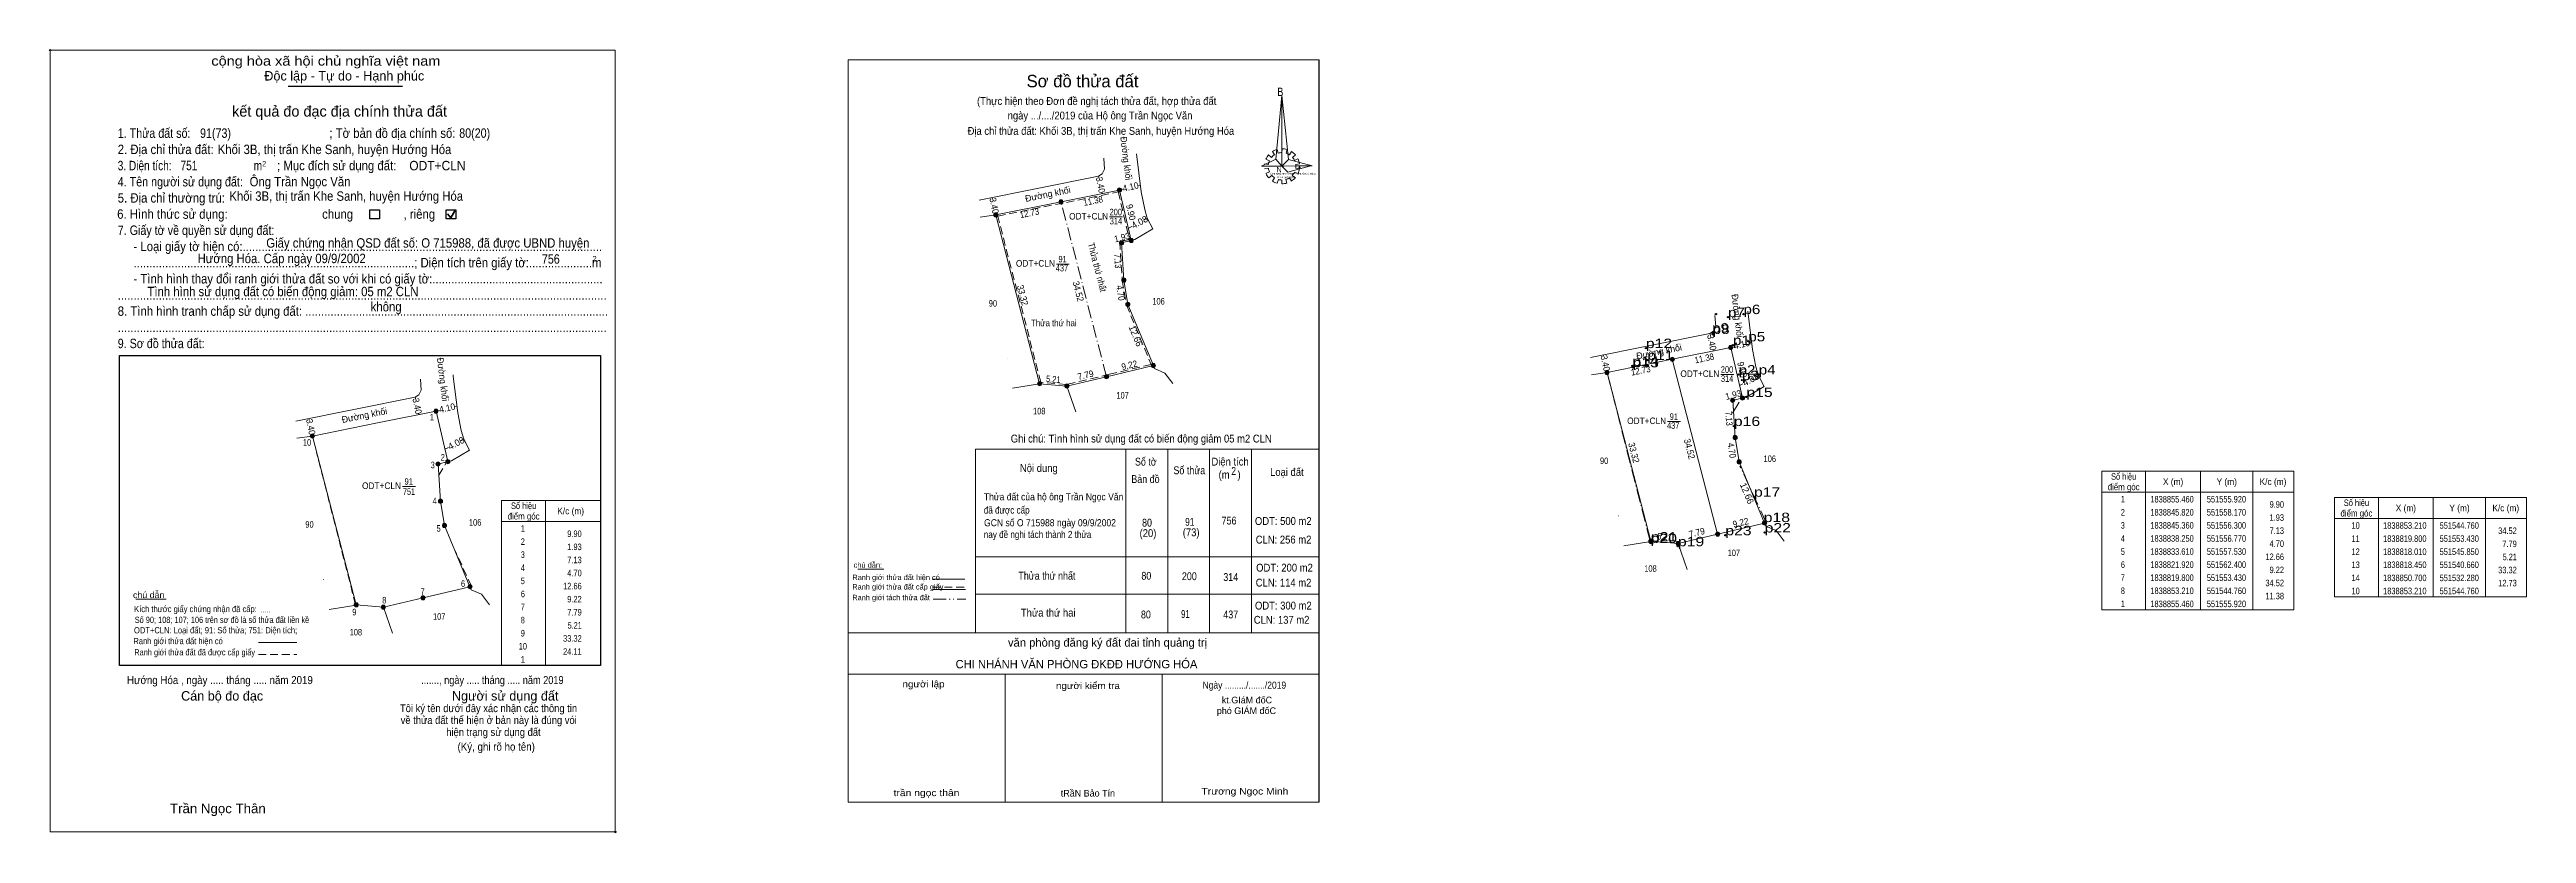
# Model space of a CAD drawing. Header units: metres. Extents: x 551235 to 551708, y 1838763 to 1838912.
import ezdxf
from ezdxf.enums import TextEntityAlignment as Align

# ---------------------------------------------------------------- set-up
doc = ezdxf.new("R2010")
doc.units = ezdxf.units.M
doc.header["$LTSCALE"] = 0.5
doc.header["$PDMODE"] = 32
doc.header["$PDSIZE"] = 0.25
for name, pattern in [('DASH_DOUBLE_DOT', [9.2, 5, -1.2, 0.3, -1.2, 0.3, -1.2]), ('DOT_DASHED', [7.7, 5, -1.2, 0.3, -1.2]), ('MEDIUM_DASHED', [4.5, 3, -1.5])]:
    doc.linetypes.add(name, pattern=pattern)
for name, color, linetype, lineweight in [('1', 7, 'Continuous', 13), ('10', 7, 'Continuous', 13), ('13', 7, 'Continuous', 13), ('17', 7, 'Continuous', 13), ('2', 7, 'Continuous', 25), ('23', 7, 'Continuous', 13), ('28', 7, 'Continuous', 13), ('5', 7, 'Continuous', 13), ('6', 7, 'Continuous', 13), ('61', 7, 'Continuous', 13), ('63', 7, 'Continuous', 13)]:
    doc.layers.add(name, color=color, linetype=linetype, lineweight=lineweight)
doc.layers.add('12', color=7, linetype='Continuous')
doc.layers.add('7', color=7, linetype='Continuous')

msp = doc.modelspace()

# ---------------------------------------------------------------- hatches: boundary and pattern name
at = {"layer": '63'}
for points in [[(551428.33, 1838883.3, 1), (551427.53, 1838883.3, 1)], [(551439.49, 1838885.55, 1), (551438.69, 1838885.55, 1)], [(551415.85, 1838880.79, 1), (551415.05, 1838880.79, 1)], [(551439.87, 1838875.45, 1), (551439.07, 1838875.45, 1)], [(551441.74, 1838875.91, 1), (551440.94, 1838875.91, 1)], [(551440.34, 1838868.34, 1), (551439.54, 1838868.34, 1)], [(551441.1, 1838863.7, 1), (551440.3, 1838863.7, 1)], [(551556.32, 1838855.46, 1), (551555.52, 1838855.46, 1)], [(551437, 1838849.89, 1), (551436.2, 1838849.89, 1)], [(551445.97, 1838852.01, 1), (551445.17, 1838852.01, 1)], [(551532.68, 1838850.7, 1), (551531.88, 1838850.7, 1)], [(551545.16, 1838853.21, 1), (551544.36, 1838853.21, 1)], [(551424.23, 1838848.54, 1), (551423.43, 1838848.54, 1)], [(551429.42, 1838848.1, 1), (551428.62, 1838848.1, 1)], [(551556.7, 1838845.36, 1), (551555.9, 1838845.36, 1)], [(551558.57, 1838845.82, 1), (551557.77, 1838845.82, 1)], [(551308.87, 1838843.3, 1), (551308.07, 1838843.3, 1)], [(551285.23, 1838838.54, 1), (551284.43, 1838838.54, 1)], [(551557.17, 1838838.25, 1), (551556.37, 1838838.25, 1)], [(551309.25, 1838833.2, 1), (551308.45, 1838833.2, 1)], [(551311.12, 1838833.66, 1), (551310.32, 1838833.66, 1)], [(551557.93, 1838833.61, 1), (551557.13, 1838833.61, 1)], [(551309.72, 1838826.09, 1), (551308.92, 1838826.09, 1)], [(551310.48, 1838821.45, 1), (551309.68, 1838821.45, 1)], [(551562.8, 1838821.92, 1), (551562, 1838821.92, 1)], [(551541.06, 1838818.45, 1), (551540.26, 1838818.45, 1)], [(551546.25, 1838818.01, 1), (551545.45, 1838818.01, 1)], [(551553.83, 1838819.8, 1), (551553.03, 1838819.8, 1)], [(551293.61, 1838806.29, 1), (551292.81, 1838806.29, 1)], [(551306.38, 1838807.64, 1), (551305.58, 1838807.64, 1)], [(551315.35, 1838809.76, 1), (551314.55, 1838809.76, 1)], [(551298.8, 1838805.85, 1), (551298, 1838805.85, 1)]]:
    msp.add_hatch(color=256, dxfattribs=at).paths.add_polyline_path(points)

# ---------------------------------------------------------------- linework, layer by layer
at = {"layer": '1'}
for p, q in [((551467.58, 1838892.26), (551468.13, 1838891.78)), ((551468.74, 1838892.3), (551468.34, 1838892.89)), ((551469.24, 1838893.3), (551469.41, 1838892.6)), ((551470.16, 1838892.71), (551470.18, 1838893.44)), ((551471.12, 1838893.3), (551470.94, 1838892.58)), ((551471.6, 1838892.3), (551471.99, 1838892.89)), ((551472.71, 1838892.26), (551472.16, 1838891.8)), ((551466.82, 1838890.55), (551467.54, 1838890.44)), ((551467.54, 1838889.71), (551466.82, 1838889.59)), ((551467.76, 1838891.16), (551467.1, 1838891.44)), ((551467.1, 1838888.71), (551467.76, 1838889.02)), ((551468.19, 1838888.34), (551467.62, 1838887.89)), ((551468.34, 1838887.27), (551468.72, 1838887.91)), ((551469.46, 1838887.57), (551469.24, 1838886.86)), ((551469.81, 1838890.12), (551470.5, 1838890.12)), ((551470.16, 1838886.75), (551470.16, 1838887.45)), ((551470.88, 1838887.57), (551471.09, 1838886.88)), ((551471.99, 1838887.27), (551471.6, 1838887.89)), ((551472.12, 1838888.34), (551472.71, 1838887.91)), ((551473.23, 1838888.68), (551472.51, 1838888.96)), ((551472.55, 1838891.19), (551473.21, 1838891.51)), ((551473.51, 1838890.55), (551472.77, 1838890.44)), ((551472.77, 1838889.71), (551473.51, 1838889.59)), ((551411.57, 1838836.01), (551477.23, 1838836.01)), ((551411.57, 1838836.01), (551411.57, 1838800.96)), ((551440.31, 1838836.01), (551440.31, 1838800.96)), ((551448.31, 1838836.01), (551448.31, 1838800.96)), ((551456.31, 1838836.01), (551456.31, 1838800.96)), ((551464.31, 1838836.01), (551464.31, 1838800.96)), ((551411.57, 1838815.44), (551477.23, 1838815.44)), ((551411.57, 1838808.3), (551477.28, 1838808.3)), ((551387.23, 1838800.96), (551477.23, 1838800.96)), ((551387.23, 1838800.19), (551387.23, 1838768.6)), ((551411.57, 1838800.96), (551477.23, 1838800.96)), ((551387.23, 1838793.02), (551477.23, 1838793.02)), ((551417.23, 1838793.02), (551417.23, 1838768.6)), ((551447.23, 1838793.02), (551447.23, 1838768.6))]:
    msp.add_line(p, q, dxfattribs=at)
for points in [[(551387.23, 1838768.6), (551387.23, 1838910.4), (551477.23, 1838910.4), (551477.23, 1838768.6)], [(551387.23, 1838768.6), (551387.23, 1838910.4), (551477.23, 1838910.4), (551477.23, 1838768.6)], [(551470.11, 1838903.64), (551470.16, 1838890.14), (551468.98, 1838891.48)], [(551470.11, 1838903.64), (551470.16, 1838890.14), (551471.4, 1838891.39)], [(551466.23, 1838890.14), (551468.98, 1838891.48), (551470.16, 1838890.14)], [(551475.91, 1838890.19), (551470.16, 1838890.14), (551471.4, 1838891.39)], [(551475.87, 1838890.21), (551471.29, 1838888.98), (551470.16, 1838890.14)], [(551555.92, 1838855.46), (551558.17, 1838845.82), (551556.3, 1838845.36), (551556.77, 1838838.25), (551557.53, 1838833.61), (551562.4, 1838821.92), (551553.43, 1838819.8), (551544.76, 1838853.21)], [(551544.76, 1838853.21), (551553.43, 1838819.8), (551545.85, 1838818.01), (551540.66, 1838818.45), (551532.28, 1838850.7)]]:
    msp.add_lwpolyline(points, close=True, dxfattribs=at)
at = {"layer": '1', "linetype": 'MEDIUM_DASHED'}
for points in [[(551437.19, 1838850.34), (551429, 1838848.4), (551424.07, 1838848.82), (551415.82, 1838880.56), (551428.95, 1838883.2)], [(551428.95, 1838883.2), (551438.86, 1838885.2), (551440.98, 1838876.13), (551439.15, 1838875.68), (551439.64, 1838868.31), (551440.41, 1838863.62), (551445.16, 1838852.22), (551437.19, 1838850.34)]]:
    msp.add_lwpolyline(points, dxfattribs=at)
at = {"layer": '1'}
for centre, major_axis, start_param, end_param in [((551470.1664, 1838890.0926), (3.3649, 0), 2.43958176, 2.72400246), ((551470.1664, 1838890.0926), (2.6372, 0), 2.13373541, 2.44496261), ((551470.1664, 1838890.0926), (3.3649, 0), 1.84955988, 2.13900916), ((551470.1664, 1838890.0926), (2.6372, 0), 1.56985589, 1.85611068), ((551470.1664, 1838890.0926), (3.3649, 0), 1.27924208, 1.56332225), ((551470.1664, 1838890.0926), (2.6372, 0), 1.00270906, 1.2755622), ((551470.1664, 1838890.0926), (3.3649, 0), 0.71056237, 0.99687234), ((551470.1664, 1838890.0926), (2.6372, 0), 0.42678376, 0.70646463), ((551470.1664, 1838890.0926), (3.3649, 0), 3.56988637, 3.85691866), ((551470.1664, 1838890.0926), (2.6372, 0), 2.72368549, 3.01515824), ((551470.1664, 1838890.0926), (2.6372, 0), 3.28229955, 3.56105054), ((551470.1664, 1838890.0926), (2.6372, 0), 3.86077574, 4.13258255), ((551470.1471, 1838890.0726), (3.3649, 0), 4.1470906, 4.43659307), ((551470.1664, 1838890.0926), (2.6372, 0), 4.43854677, 4.71314001), ((551470.1664, 1838890.0926), (3.3649, 0), 4.71301008, 4.99761054), ((551470.1664, 1838890.0926), (2.6372, 0), 4.99087134, 5.28933161), ((551470.1664, 1838890.0926), (3.3649, 0), 5.28561416, 5.56798705), ((551470.1664, 1838890.0926), (2.6372, 0), 5.56137327, 5.83951437), ((551470.1664, 1838890.0926), (2.6372, 0), 6.13558388, 6.41618463), ((551470.1664, 1838890.0926), (3.3649, 0), 0.1390515, 0.43393316), ((551470.1664, 1838890.0926), (3.3649, 0), 5.85230288, 6.13839648)]:
    msp.add_ellipse(centre, major_axis=major_axis, ratio=0.995001, start_param=start_param, end_param=end_param, dxfattribs=at)
msp.add_point((551473.51, 1838889.87), dxfattribs=at)
at = {"layer": '10', "linetype": 'DOT_DASHED'}
msp.add_line((551436.6, 1838849.89), (551427.93, 1838883.3), dxfattribs=at)
at = {"layer": '10'}
for p, q in [((551423.83, 1838848.54), (551415.45, 1838880.79)), ((551540.66, 1838818.45), (551532.28, 1838850.7)), ((551553.43, 1838819.8), (551544.76, 1838853.21)), ((551423.84, 1838848.49), (551418.65, 1838847.68)), ((551430.75, 1838843.14), (551429.02, 1838848.1)), ((551293.21, 1838806.29), (551284.83, 1838838.54)), ((551540.67, 1838818.4), (551535.48, 1838817.59)), ((551547.58, 1838813.05), (551545.85, 1838818.01)), ((551293.22, 1838806.24), (551288.03, 1838805.43)), ((551300.13, 1838800.89), (551298.4, 1838805.85))]:
    msp.add_line(p, q, dxfattribs=at)
for points in [[(551445.81, 1838851.43), (551447.78, 1838850.57), (551449.31, 1838848.57)], [(551562.64, 1838821.34), (551564.61, 1838820.48), (551566.14, 1838818.48)], [(551315.19, 1838809.18), (551317.16, 1838808.32), (551318.69, 1838806.32)]]:
    msp.add_lwpolyline(points, dxfattribs=at)
at = {"layer": '13'}
for p, q in [((551417.61, 1838853.4), (551417.64, 1838853.4)), ((551534.44, 1838823.31), (551534.47, 1838823.31)), ((551286.99, 1838811.15), (551287.02, 1838811.15))]:
    msp.add_line(p, q, dxfattribs=at)
at = {"layer": '17'}
for p, q in [((551389.08, 1838813.14), (551394.06, 1838813.14)), ((551251.08, 1838807.4), (551256.86, 1838807.4))]:
    msp.add_line(p, q, dxfattribs=at)
at = {"layer": '2'}
for p, q in [((551280.21, 1838905.42), (551302.05, 1838905.42)), ((551247.96, 1838853.91), (551339.91, 1838853.91)), ((551339.91, 1838853.91), (551339.91, 1838794.72))]:
    msp.add_line(p, q, dxfattribs=at)
at = {"layer": '2', "lineweight": 35}
for p, q in [((551310.67, 1838881.01), (551311.28, 1838880.21)), ((551311.28, 1838880.21), (551312.03, 1838881.55))]:
    msp.add_line(p, q, dxfattribs=at)
at = {"layer": '2', "lineweight": 13}
msp.add_lwpolyline([(551234.72, 1838912.27), (551342.72, 1838912.27), (551342.72, 1838762.89), (551234.72, 1838762.89)], close=True, dxfattribs=at)
at = {"layer": '2'}
for points in [[(551295.84, 1838881.8), (551297.69, 1838881.8), (551297.69, 1838880.07), (551295.84, 1838880.07)], [(551310.43, 1838881.8), (551312.28, 1838881.8), (551312.28, 1838880.07), (551310.43, 1838880.07)]]:
    msp.add_lwpolyline(points, close=True, dxfattribs=at)
msp.add_lwpolyline([(551339.91, 1838794.72), (551247.96, 1838794.72), (551247.96, 1838853.91)], dxfattribs=at)
for p in [(551234.72, 1838912.27), (551342.72, 1838762.89)]:
    msp.add_point(p, dxfattribs=at)
at = {"layer": '23'}
msp.add_line((551311.73, 1838850.25), (551311.77, 1838849.91), dxfattribs=at)
for points in [[(551412.31, 1838883.62), (551435.11, 1838888.21), (551435.79, 1838888.67), (551436.23, 1838889.56), (551436.09, 1838891.65)], [(551442.35, 1838892.5), (551443.23, 1838885.2), (551443.92, 1838881.83)], [(551529.14, 1838853.53), (551551.94, 1838858.12), (551552.62, 1838858.58), (551553.06, 1838859.47), (551552.92, 1838861.56)], [(551559.18, 1838862.41), (551560.06, 1838855.11), (551560.75, 1838851.74)], [(551281.69, 1838841.37), (551304.49, 1838845.96), (551305.17, 1838846.42), (551305.61, 1838847.31), (551305.47, 1838849.4)], [(551311.77, 1838849.91), (551312.61, 1838842.95), (551313.3, 1838839.58)]]:
    msp.add_lwpolyline(points, dxfattribs=at)
at = {"layer": '28'}
for p, q in [((551439.09, 1838885.55), (551441.34, 1838875.91)), ((551412.49, 1838880.36), (551415.45, 1838880.79)), ((551441.34, 1838875.91), (551442.05, 1838876.08)), ((551555.92, 1838855.46), (551558.17, 1838845.82)), ((551429.02, 1838848.1), (551436.6, 1838849.89)), ((551436.6, 1838849.89), (551445.57, 1838852.01)), ((551445.57, 1838852.01), (551445.81, 1838851.43)), ((551529.32, 1838850.27), (551532.28, 1838850.7)), ((551423.83, 1838848.54), (551429.02, 1838848.1)), ((551558.17, 1838845.82), (551558.88, 1838845.99)), ((551308.47, 1838843.3), (551310.72, 1838833.66)), ((551281.87, 1838838.11), (551284.83, 1838838.54)), ((551310.72, 1838833.66), (551311.43, 1838833.83)), ((551553.43, 1838819.8), (551562.4, 1838821.92)), ((551562.4, 1838821.92), (551562.64, 1838821.34)), ((551540.66, 1838818.45), (551545.85, 1838818.01)), ((551545.85, 1838818.01), (551553.43, 1838819.8)), ((551298.4, 1838805.85), (551305.98, 1838807.64)), ((551305.98, 1838807.64), (551314.95, 1838809.76)), ((551314.95, 1838809.76), (551315.19, 1838809.18)), ((551293.21, 1838806.29), (551298.4, 1838805.85))]:
    msp.add_line(p, q, dxfattribs=at)
for points in [[(551415.45, 1838880.79), (551427.93, 1838883.3), (551439.09, 1838885.55)], [(551532.28, 1838850.7), (551544.76, 1838853.21), (551555.92, 1838855.46)], [(551284.83, 1838838.54), (551297.31, 1838841.05), (551308.47, 1838843.3)]]:
    msp.add_lwpolyline(points, dxfattribs=at)
at = {"layer": '5'}
msp.add_lwpolyline([(551387.24, 1838910.4), (551477.24, 1838910.4), (551477.24, 1838768.6), (551387.24, 1838768.6)], close=True, dxfattribs=at)
at = {"layer": '6'}
for p, q in [((551403.28, 1838811.22), (551409.54, 1838811.22)), ((551403.38, 1838809.22), (551409.64, 1838809.22))]:
    msp.add_line(p, q, dxfattribs=at)
at = {"layer": '6', "linetype": 'MEDIUM_DASHED'}
for p, q in [((551403.38, 1838809.64), (551409.68, 1838809.64)), ((551274.51, 1838796.82), (551281.87, 1838796.82))]:
    msp.add_line(p, q, dxfattribs=at)
at = {"layer": '6'}
msp.add_lwpolyline([(551274.52, 1838799.08), (551278.32, 1838799.08), (551281.83, 1838799.08)], dxfattribs=at)
at = {"layer": '61'}
for p, q in [((551442.05, 1838876.08), (551445.49, 1838878.11)), ((551558.88, 1838845.99), (551562.32, 1838848.02)), ((551311.43, 1838833.83), (551314.87, 1838835.86))]:
    msp.add_line(p, q, dxfattribs=at)
for points in [[(551443.92, 1838881.83), (551444.39, 1838880.18), (551445.49, 1838878.11)], [(551445.57, 1838852.01), (551440.7, 1838863.7), (551439.94, 1838868.34), (551439.47, 1838875.45), (551441.34, 1838875.91)], [(551445.81, 1838851.43), (551447.78, 1838850.57), (551449.31, 1838848.57)], [(551560.75, 1838851.74), (551561.22, 1838850.09), (551562.32, 1838848.02)], [(551562.4, 1838821.92), (551557.53, 1838833.61), (551556.77, 1838838.25), (551556.3, 1838845.36), (551558.17, 1838845.82)], [(551313.3, 1838839.58), (551313.77, 1838837.93), (551314.87, 1838835.86)], [(551314.95, 1838809.76), (551310.08, 1838821.45), (551309.32, 1838826.09), (551308.85, 1838833.2), (551310.72, 1838833.66)], [(551562.64, 1838821.34), (551564.61, 1838820.48), (551566.14, 1838818.48)], [(551315.19, 1838809.18), (551317.16, 1838808.32), (551318.69, 1838806.32)]]:
    msp.add_lwpolyline(points, dxfattribs=at)
at = {"layer": '63'}
for p, q in [((551435.2, 1838887.78), (551435.11, 1838888.21)), ((551414.78, 1838884.12), (551414.84, 1838883.81)), ((551435.78, 1838884.88), (551435.73, 1838885.12)), ((551439.73, 1838885.7), (551439.09, 1838885.55)), ((551443.08, 1838886.48), (551442.59, 1838886.37)), ((551415.36, 1838881.23), (551415.45, 1838880.79)), ((551437.2, 1838880.41), (551439.68, 1838880.41)), ((551440.79, 1838878.27), (551441.44, 1838878.61)), ((551443.8, 1838879.87), (551444.39, 1838880.18)), ((551427.03, 1838871.41), (551429.51, 1838871.41)), ((551531.61, 1838854.03), (551531.67, 1838853.72)), ((551552.03, 1838857.69), (551551.94, 1838858.12)), ((551552.61, 1838854.79), (551552.56, 1838855.03)), ((551556.56, 1838855.61), (551555.92, 1838855.46)), ((551559.91, 1838856.39), (551559.42, 1838856.28)), ((551532.19, 1838851.14), (551532.28, 1838850.7)), ((551554.03, 1838850.32), (551556.51, 1838850.32)), ((551560.63, 1838849.78), (551561.22, 1838850.09)), ((551304.58, 1838845.53), (551304.49, 1838845.96)), ((551557.62, 1838848.18), (551558.27, 1838848.52)), ((551284.16, 1838841.87), (551284.22, 1838841.56)), ((551305.16, 1838842.63), (551305.11, 1838842.87)), ((551309.11, 1838843.45), (551308.47, 1838843.3)), ((551312.46, 1838844.23), (551311.97, 1838844.12)), ((551543.86, 1838841.32), (551546.34, 1838841.32)), ((551284.74, 1838838.98), (551284.83, 1838838.54)), ((551310.17, 1838836.02), (551310.82, 1838836.36)), ((551313.18, 1838837.62), (551313.77, 1838837.93)), ((551635.23, 1838831.82), (551635.23, 1838805.32)), ((551645.73, 1838831.82), (551645.73, 1838805.32)), ((551655.73, 1838831.82), (551655.73, 1838805.32)), ((551302.05, 1838828.92), (551304.53, 1838828.92)), ((551329.41, 1838826.22), (551329.41, 1838794.72)), ((551339.91, 1838826.22), (551339.91, 1838794.72)), ((551626.83, 1838827.82), (551663.53, 1838827.82)), ((551679.72, 1838826.79), (551679.72, 1838807.79)), ((551690.22, 1838826.79), (551690.22, 1838807.79)), ((551700.22, 1838826.79), (551700.22, 1838807.79)), ((551321.01, 1838822.22), (551339.91, 1838822.22)), ((551671.32, 1838822.79), (551708.02, 1838822.79))]:
    msp.add_line(p, q, dxfattribs=at)
at = {"layer": '63', "linetype": 'DOT_DASHED'}
for p, q in [((551540.53, 1838818.46), (551532.29, 1838850.7)), ((551556.25, 1838842.89), (551558.11, 1838846.08)), ((551562.71, 1838821.99), (551557.69, 1838832.81))]:
    msp.add_line(p, q, dxfattribs=at)
at = {"layer": '63', "linetype": 'MEDIUM_DASHED'}
for p, q in [((551293.08, 1838806.3), (551284.84, 1838838.54)), ((551308.99, 1838831.06), (551310.66, 1838833.92)), ((551315.26, 1838809.83), (551311.94, 1838816.99))]:
    msp.add_line(p, q, dxfattribs=at)
at = {"layer": '63', "linetype": 'DASH_DOUBLE_DOT'}
msp.add_line((551403.46, 1838807.4), (551409.76, 1838807.4), dxfattribs=at)
at = {"layer": '63'}
for points in [[(551626.83, 1838831.82), (551663.53, 1838831.82), (551663.53, 1838805.32), (551626.83, 1838805.32)], [(551671.32, 1838826.79), (551708.02, 1838826.79), (551708.02, 1838807.79), (551671.32, 1838807.79)]]:
    msp.add_lwpolyline(points, close=True, dxfattribs=at)
msp.add_lwpolyline([(551339.91, 1838794.72), (551321.01, 1838794.72), (551321.01, 1838826.22), (551339.91, 1838826.22)], dxfattribs=at)
for centre in [(551427.93, 1838883.3), (551439.09, 1838885.55), (551415.45, 1838880.79), (551439.47, 1838875.45), (551441.34, 1838875.91), (551439.94, 1838868.34), (551440.7, 1838863.7), (551555.92, 1838855.46), (551436.6, 1838849.89), (551445.57, 1838852.01), (551532.28, 1838850.7), (551544.76, 1838853.21), (551423.83, 1838848.54), (551429.02, 1838848.1), (551556.3, 1838845.36), (551558.17, 1838845.82), (551308.47, 1838843.3), (551284.83, 1838838.54), (551556.77, 1838838.25), (551308.85, 1838833.2), (551310.72, 1838833.66), (551557.53, 1838833.61), (551309.32, 1838826.09), (551310.08, 1838821.45), (551562.4, 1838821.92), (551540.66, 1838818.45), (551545.85, 1838818.01), (551553.43, 1838819.8), (551293.21, 1838806.29), (551305.98, 1838807.64), (551314.95, 1838809.76), (551298.4, 1838805.85)]:
    msp.add_circle(centre, 0.4, dxfattribs=at)
at = {"layer": '7'}
for p in [(551553.09, 1838861.86), (551555.42, 1838861.26), (551558.37, 1838861.85), (551539.71, 1838855.35), (551552.38, 1838858.3), (551552.49, 1838858.04), (551556.37, 1838855.94), (551559.3, 1838856.64), (551537.13, 1838851.96), (551537.17, 1838851.68), (551539.98, 1838853.06), (551557.44, 1838850.3), (551558.05, 1838849.22), (551561.29, 1838850.31), (551558.92, 1838846.02), (551556.53, 1838840.46), (551560.38, 1838826.95), (551562.24, 1838822.11), (551540.63, 1838818.1), (551540.67, 1838818.4), (551545.84, 1838817.48), (551554.9, 1838819.59), (551562.41, 1838820.12)]:
    msp.add_point(p, dxfattribs=at)

# ---------------------------------------------------------------- texts
at = {"layer": '1'}
msp.add_text('Sơ đồ thửa đất', height=2.38, dxfattribs=at).set_placement((551432.03, 1838905.18), align=Align.CENTER)
for s, height, width, p in [('B', 1.585, 0.8, (551469.28, 1838903.54)), ('CHI NHÁNH VPĐKĐĐ-HƯỚNG HÓA', 0.3749, 0.95, (551467.96, 1838888.46)), ('TỈNH quảng trị', 0.375, 1.05, (551469.18, 1838887.82)), ('N', 0.9904, 0.9, (551469.12, 1838888.96))]:
    msp.add_text(s, height=height, dxfattribs=dict(at, width=width)).set_placement(p)
for s, width, p in [('ODT+CLN', 0.95, (551433.2, 1838879.92)), ('200', 0.85, (551438.39, 1838880.72)), ('314', 0.85, (551438.42, 1838878.99)), ('91', 0.75, (551428.225, 1838871.72)), ('ODT+CLN', 0.95, (551423.03, 1838870.92)), ('437', 0.85, (551428.105, 1838870.02)), ('ODT+CLN', 0.95, (551550.03, 1838849.83)), ('200', 0.85, (551555.22, 1838850.63)), ('314', 0.85, (551555.25, 1838848.9)), ('ODT+CLN', 0.95, (551539.86, 1838840.83)), ('437', 0.85, (551544.935, 1838839.93)), ('91', 0.75, (551545.055, 1838841.63)), ('91', 0.75, (551303.245, 1838829.23)), ('ODT+CLN', 0.95, (551298.05, 1838828.43)), ('751', 0.8, (551303.3, 1838827.31))]:
    msp.add_text(s, height=1.25, dxfattribs=dict(at, width=width)).set_placement(p, align=Align.CENTER)
for s, height, p in [('văn phòng đăng ký đất đai tỉnh quảng trị', 1.6, (551455.85, 1838798.3)), ('CHI NHÁNH VĂN PHÒNG ĐKĐĐ HƯỚNG HÓA', 1.6, (551453.99, 1838794.16)), ('kt.GIáM đốC', 1.28, (551468.27, 1838787.46)), ('phó GIÁM đốC', 1.28, (551469.02, 1838785.42)), ('tRầN Bảo Tín', 1.28, (551438.25, 1838769.66))]:
    msp.add_text(s, height=height, dxfattribs=at).set_placement(p, align=Align.RIGHT)
for s, width, p in [('người lập', 1.1, (551405.67, 1838790.52)), ('người kiểm tra', 1.1, (551439.18, 1838790.2)), ('trần ngọc thân', 1.15, (551408.51, 1838769.74)), ('Trương Ngọc Minh', 1.15, (551471.38, 1838770.04))]:
    msp.add_text(s, height=1.28, dxfattribs=dict(at, width=width)).set_placement(p, align=Align.RIGHT)
at = {"layer": '12'}
for s, width, p in [('p6', 1.2, (551558.37, 1838861.85)), ('p9', 1.2, (551552.38, 1838858.3)), ('p8', 1.2, (551552.49, 1838858.04)), ('p7', 1.2, (551555.42, 1838861.26)), ('p14', 1.25, (551537.13, 1838851.96)), ('p12', 1.25, (551539.71, 1838855.35)), ('p11', 1.25, (551539.98, 1838853.06)), ('p1', 1.2, (551556.37, 1838855.94)), ('p5', 1.2, (551559.3, 1838856.64)), ('p13', 1.25, (551537.17, 1838851.68)), ('p2', 1.2, (551557.44, 1838850.3)), ('p3', 1.2, (551558.05, 1838849.22)), ('p4', 1.2, (551561.29, 1838850.31)), ('p15', 1.25, (551558.92, 1838846.02)), ('p16', 1.25, (551556.53, 1838840.46)), ('p17', 1.25, (551560.38, 1838826.95)), ('p23', 1.25, (551554.9, 1838819.59)), ('p18', 1.25, (551562.24, 1838822.11)), ('p22', 1.25, (551562.41, 1838820.12)), ('p20', 1.25, (551540.63, 1838818.1)), ('p21', 1.25, (551540.67, 1838818.4)), ('p19', 1.25, (551545.84, 1838817.48))]:
    msp.add_text(s, height=1.8, dxfattribs=dict(at, width=width)).set_placement(p)
at = {"layer": '2'}
for s, height, width, p in [('cộng hòa xã hội chủ nghĩa việt nam', 1.803, 1.15, (551265.52, 1838909.32)), ('1. Thửa đất số:', 1.803, 0.85, (551247.63, 1838895.52)), ('91(73)', 1.8, 0.85, (551263.36, 1838895.52)), ('; Tờ bản đồ địa chính số:', 1.803, 0.9, (551288.08, 1838895.52)), ('80(20)', 1.8, 0.85, (551312.9, 1838895.54)), ('2. Địa chỉ thửa đất:', 1.803, 0.9, (551247.63, 1838892.42)), ('Khối 3B, thị trấn Khe Sanh, huyện Hướng Hóa', 1.8, 0.9, (551266.74, 1838892.42)), ('4. Tên người sử dụng đất:', 1.803, 0.85, (551247.63, 1838886.24)), ('3. Diện tích:', 1.803, 0.8, (551247.63, 1838889.33)), ('751', 1.8, 0.8, (551259.63, 1838889.34)), ('Ông Trần Ngọc Văn', 1.8, 0.9, (551272.84, 1838886.26)), ('m', 1.803, 0.8, (551273.62, 1838889.33)), ('2', 1.03, 0.8, (551275.24, 1838890.06)), ('; Mục đích sử dụng đất:', 1.803, 0.9, (551278.08, 1838889.33)), ('ODT+CLN', 1.8, 0.95, (551303.36, 1838889.32)), ('5. Địa chỉ thường trú:', 1.803, 0.9, (551247.63, 1838883.15)), ('Khối 3B, thị trấn Khe Sanh, huyện Hướng Hóa', 1.8, 0.9, (551268.97, 1838883.5)), ('6. Hình thức sử dụng:', 1.803, 0.9, (551247.52, 1838880.06)), ('7. Giấy tờ về quyền sử dụng đất:', 1.803, 0.85, (551247.63, 1838876.97)), ('chung                , riêng', 1.803, 0.9, (551286.7, 1838880.06)), ('     - Loại giấy tờ hiện có:..................................................................................................................', 1.803, 0.9, (551247.63, 1838873.88)), ('     .........................................................................................; Diện tích trên giấy tờ:....................m', 1.803, 0.9, (551247.63, 1838870.78)), ('Hướng Hóa. Cấp ngày 09/9/2002', 1.8, 0.9, (551262.89, 1838871.58)), ('Giấy chứng nhận QSD đất số: O 715988, đã được UBND huyện', 1.8, 0.9, (551276.02, 1838874.54)), ('756', 1.8, 0.85, (551328.7, 1838871.48)), ('2', 1.03, 0.8, (551338.4, 1838871.92)), ('     - Tình hình thay đổi ranh giới thửa đất so với khi có giấy tờ:......................................................', 1.803, 0.9, (551247.63, 1838867.7)), ('8. Tình hình tranh chấp sử dụng đất: ................................................................................................', 1.803, 0.9, (551247.63, 1838861.52)), ('...........................................................................................................................................................', 1.803, 0.9, (551247.63, 1838864.6)), ('Tình hình sử dụng đất có biến động giảm: 05 m2 CLN', 1.8, 0.9, (551253.32, 1838865.26)), ('không', 1.803, 0.9, (551295.98, 1838862.36)), ('...........................................................................................................................................................', 1.803, 0.9, (551247.63, 1838858.42)), ('9. Sơ đồ thửa đất:', 1.803, 0.85, (551247.63, 1838855.34)), ('Hướng Hóa , ngày ..... tháng ..... năm 2019', 1.544, 0.9, (551249.4, 1838791.15)), ('......., ngày ..... tháng ..... năm 2019', 1.544, 0.85, (551305.63, 1838791.15)), ('(Ký, ghi rõ họ tên)', 1.545, 0.9, (551312.58, 1838778.42)), ('Trần Ngọc Thân', 1.804, 1.05, (551257.62, 1838766.48))]:
    msp.add_text(s, height=height, dxfattribs=dict(at, width=width)).set_placement(p)
for s, p in [('Độc lập - Tự do - Hạnh phúc', (551275.65, 1838906.48)), ('Cán bộ đo đạc', (551259.74, 1838788)), ('Người sử dụng đất', (551311.5, 1838788))]:
    msp.add_text(s, height=1.803, dxfattribs=at).set_placement(p)
for s, height, p in [('kết quả đo đạc địa chính thửa đất', 2.061, (551290.025, 1838899.58)), ('.', 0.5152, (551342.7149, 1838762.61))]:
    msp.add_text(s, height=height, dxfattribs=at).set_placement(p, align=Align.CENTER)
for s, height, width, p in [('.....', 1, 0.95, (551275.925, 1838804.86)), ('Tôi ký tên dưới đây xác nhận các thông tin', 1.489, 0.9, (551318.505, 1838785.79)), ('về thửa đất thể hiện ở bản này là đúng vói', 1.489, 0.9, (551318.54, 1838783.52)), ('hiện trạng sử dụng đất', 1.489, 0.9, (551319.44, 1838781.24))]:
    msp.add_text(s, height=height, dxfattribs=dict(at, width=width)).set_placement(p, align=Align.CENTER)
at = {"layer": '6'}
for s, height, width, p in [('Ghi chú: Tình hình sử dụng đất có biến động giảm 05 m2 CLN', 1.5, 0.9, (551418.32, 1838837.31)), ('Nội dung', 1.5, 0.9, (551420.07, 1838831.68)), ('Bản đồ', 1.5, 0.85, (551441.36, 1838829.57)), ('Số tờ', 1.5, 0.85, (551442.06, 1838832.9)), ('Số thửa', 1.5, 0.85, (551449.41, 1838831.25)), ('Diện tích', 1.5, 0.9, (551456.67, 1838832.91)), ('(m   )', 1.5, 0.9, (551458.04, 1838830.42)), ('2', 1.5, 0.8, (551460.48, 1838831.13)), ('Loại đất', 1.5, 0.9, (551467.88, 1838830.92)), ('Thửa đất của hộ ông Trần Ngọc Văn', 1.36, 0.9, (551413.18, 1838826.26)), ('đã được cấp ', 1.36, 0.85, (551413.17, 1838823.72)), ('nay đề nghi tách thành 2 thửa', 1.36, 0.85, (551413.17, 1838819.06)), ('GCN số O 715988 ngày 09/9/2002', 1.36, 0.9, (551413.22, 1838821.3)), ('(20)', 1.5, 0.9, (551442.94, 1838819.24)), (' 80', 1.5, 0.85, (551442.94, 1838821.24)), ('(73)', 1.5, 0.9, (551451.19, 1838819.4)), (' 91', 1.5, 0.8, (551451.19, 1838821.4)), ('756', 1.5, 0.85, (551458.62, 1838821.64)), ('ODT: 500 m2', 1.5, 0.9, (551464.99, 1838821.56)), ('CLN: 256 m2', 1.5, 0.9, (551465.14, 1838818.01)), ('Ranh giới thửa đất hiện có ', 1.029, 0.9, (551388.04, 1838811.02)), ('Thửa thứ nhất', 1.5, 0.85, (551419.77, 1838811.1)), ('80', 1.5, 0.85, (551443.28, 1838811.09)), ('200', 1.5, 0.85, (551451.03, 1838811.01)), ('314', 1.5, 0.85, (551458.94, 1838810.85)), ('CLN: 114 m2', 1.5, 0.9, (551465.14, 1838809.78)), ('ODT: 200 m2', 1.5, 0.9, (551465.22, 1838812.64)), ('chú dẫn', 1.2, 1.05, (551250.55, 1838807.58)), ('Ranh giới thửa đất cấp giấy', 1.029, 0.9, (551388.02, 1838809.22)), ('Ranh giới tách thửa đất', 1.029, 0.9, (551388.02, 1838807.18)), ('ODT: 300 m2', 1.5, 0.9, (551465, 1838805.4)), ('ODT+CLN: Loại đất; 91: Số thửa; 751: Diện tích;', 1.2, 0.9, (551250.74, 1838800.84)), ('Kích thước giấy chứng nhận đã cấp:', 1.2, 0.9, (551250.77, 1838804.9)), ('Số 90; 108; 107; 106 trên sơ đồ là số thửa đất liền kề', 1.2, 0.85, (551250.88, 1838802.82)), ('Thửa thứ hai', 1.5, 0.9, (551420.25, 1838804.05)), ('80', 1.5, 0.85, (551443.2, 1838803.7)), ('91', 1.5, 0.75, (551450.87, 1838803.78)), ('437', 1.5, 0.85, (551458.94, 1838803.7)), ('CLN: 137 m2', 1.5, 0.9, (551464.77, 1838802.68)), ('Ranh giới thửa đất hiện có ', 1.2, 0.9, (551250.62, 1838798.78)), ('Ranh giới thửa đất đã được cấp giấy', 1.2, 0.85, (551250.8, 1838796.63))]:
    msp.add_text(s, height=height, dxfattribs=dict(at, width=width)).set_placement(p)
msp.add_text('chú dẫn:', height=1.029, dxfattribs=at).set_placement((551388.28, 1838813.38))
at = {"layer": '6', "width": 0.9}
msp.add_text('Ngày ........./......./2019', height=1.35, dxfattribs=at).set_placement((551462.965, 1838790.28), align=Align.CENTER)
at = {"layer": '63'}
for s, rotation, width, p in [('Đường khối', 276.874, 0.95, (551439.7514, 1838891.5398)), ('3.40', 281.376, 0.95, (551434.8811, 1838886.4033)), ('4.10', 13.12, 0.95, (551441.3581, 1838885.5515)), ('3.40', 281.376, 0.95, (551414.5411, 1838882.4333)), ('11.38', 11.399, 0.9, (551434.1715, 1838882.8793)), ('9.90', 283.138, 0.95, (551440.672, 1838881.172)), ('12.73', 11.372, 0.9, (551422.0068, 1838880.5354)), ('1.93', 13.82, 0.95, (551439.7457, 1838875.893)), ('Thửa thứ nhất', 284.548, 0.9, (551434.2476, 1838870.642)), ('7.13', 273.782, 0.85, (551438.1531, 1838871.9412)), ('34.52', 284.548, 0.95, (551430.6164, 1838866.027)), ('33.32', 284.566, 0.95, (551419.987, 1838865.2972)), ('4.70', 279.302, 0.9, (551438.6939, 1838865.791)), ('Đường khối', 276.874, 0.95, (551556.5814, 1838861.4498)), ('3.40', 281.376, 0.95, (551531.3711, 1838852.3433)), ('11.38', 11.399, 0.9, (551551.0015, 1838852.7893)), ('3.40', 281.376, 0.95, (551551.7111, 1838856.3133)), ('4.10', 13.12, 0.95, (551558.1881, 1838855.4615)), ('Đường khối', 276.874, 0.95, (551309.1314, 1838849.2898)), ('5.21', 355.154, 0.85, (551426.3922, 1838848.7728)), ('7.79', 13.287, 0.95, (551432.7614, 1838849.5845)), ('9.22', 13.297, 0.95, (551441.1362, 1838851.486)), ('12.73', 11.372, 0.9, (551538.8368, 1838850.4454)), ('9.90', 283.138, 0.95, (551557.502, 1838851.082)), ('3.40', 281.376, 0.95, (551304.2611, 1838844.1533)), ('4.10', 13.12, 0.95, (551310.7381, 1838843.3015)), ('1.93', 13.82, 0.95, (551556.5757, 1838845.803)), ('3.40', 281.376, 0.95, (551283.9211, 1838840.1833)), ('7.13', 273.782, 0.85, (551554.9831, 1838841.8512)), ('33.32', 284.566, 0.95, (551536.817, 1838835.2072)), ('34.52', 284.548, 0.95, (551547.4464, 1838835.937)), ('4.70', 279.302, 0.9, (551555.5239, 1838835.701)), ('7.79', 13.287, 0.95, (551549.5914, 1838819.4945)), ('9.22', 13.297, 0.95, (551557.9662, 1838821.396)), ('5.21', 355.154, 0.85, (551543.2222, 1838818.6828))]:
    msp.add_text(s, height=1.25, rotation=rotation, dxfattribs=dict(at, width=width)).set_placement(p, align=Align.CENTER)
for s, rotation, p in [('Đường khối', 11.382, (551425.5167, 1838884.1485)), ('4.08', 27.948, (551443.2321, 1838878.8722)), ('12.66', 292.616, (551441.6176, 1838857.4453)), ('Đường khối', 11.382, (551542.3467, 1838854.0585)), ('4.08', 27.948, (551560.0621, 1838848.7822)), ('Đường khối', 11.382, (551294.8967, 1838841.8985)), ('4.08', 27.948, (551312.6121, 1838836.6222)), ('12.66', 292.616, (551558.4476, 1838827.3553))]:
    msp.add_text(s, height=1.25, rotation=rotation, dxfattribs=at).set_placement(p, align=Align.CENTER)
for s, width, p in [('90', 0.85, (551414.905, 1838863.28)), ('106', 0.85, (551446.565, 1838863.67)), ('Thửa thứ hai', 0.9, (551426.545, 1838859.52)), ('107', 0.85, (551439.695, 1838845.7)), ('108', 0.85, (551423.765, 1838842.69)), ('106', 0.85, (551563.395, 1838833.58)), ('90', 0.85, (551531.735, 1838833.19)), ('Số hiệu', 0.85, (551631.03, 1838830.2)), ('X (m)', 0.95, (551640.48, 1838829.2)), ('Y (m)', 0.95, (551650.735, 1838829.2)), ('K/c (m)', 0.95, (551659.575, 1838829.2)), ('Số hiệu', 0.85, (551325.21, 1838824.6)), ('điểm góc', 0.9, (551631.03, 1838828.2)), (' 1', 0.75, (551630.68, 1838825.85)), ('1838855.460', 0.85, (551640.28, 1838825.85)), ('551555.920', 0.85, (551650.68, 1838825.85)), ('Số hiệu', 0.85, (551675.52, 1838825.17)), ('X (m)', 0.95, (551684.97, 1838824.17)), ('Y (m)', 0.95, (551695.225, 1838824.17)), ('K/c (m)', 0.95, (551704.065, 1838824.17)), ('90', 0.85, (551284.285, 1838821.03)), ('106', 0.85, (551315.945, 1838821.42)), ('điểm góc', 0.9, (551325.21, 1838822.6)), (' 1', 0.75, (551324.86, 1838820.25)), ('K/c (m)', 0.95, (551334.205, 1838823.6)), (' 3', 0.8, (551630.675, 1838820.85)), (' 2', 0.85, (551630.685, 1838823.35)), ('1838845.820', 0.85, (551640.28, 1838823.35)), ('1838845.360', 0.85, (551640.28, 1838820.85)), ('551558.170', 0.85, (551650.68, 1838823.35)), ('551556.300', 0.85, (551650.68, 1838820.85)), ('điểm góc', 0.9, (551675.52, 1838823.17)), (' 10', 0.85, (551675.17, 1838820.82)), ('1838853.210', 0.85, (551684.77, 1838820.82)), ('551544.760', 0.85, (551695.17, 1838820.82)), (' 3', 0.8, (551324.855, 1838815.25)), (' 2', 0.85, (551324.865, 1838817.75)), ('107', 0.85, (551556.525, 1838815.61)), (' 4', 0.85, (551630.68, 1838818.35)), (' 5', 0.8, (551630.685, 1838815.85)), ('1838838.250', 0.85, (551640.28, 1838818.35)), ('1838833.610', 0.85, (551640.28, 1838815.85)), ('551556.770', 0.85, (551650.68, 1838818.35)), ('551557.530', 0.85, (551650.68, 1838815.85)), (' 12', 0.85, (551675.165, 1838815.82)), (' 11', 0.8, (551675.17, 1838818.32)), ('1838819.800', 0.85, (551684.77, 1838818.32)), ('1838818.010', 0.85, (551684.77, 1838815.82)), ('551553.430', 0.85, (551695.17, 1838818.32)), ('551545.850', 0.85, (551695.17, 1838815.82)), (' 4', 0.85, (551324.86, 1838812.75)), (' 5', 0.8, (551324.865, 1838810.25)), ('108', 0.85, (551540.595, 1838812.6)), (' 6', 0.85, (551630.685, 1838813.35)), (' 7', 0.8, (551630.685, 1838810.85)), ('1838821.920', 0.85, (551640.28, 1838813.35)), ('1838819.800', 0.85, (551640.28, 1838810.85)), ('551562.400', 0.85, (551650.68, 1838813.35)), ('551553.430', 0.85, (551650.68, 1838810.85)), (' 14', 0.85, (551675.17, 1838810.82)), (' 13', 0.85, (551675.175, 1838813.32)), ('1838818.450', 0.85, (551684.77, 1838813.32)), ('1838850.700', 0.85, (551684.77, 1838810.82)), ('551540.660', 0.85, (551695.17, 1838813.32)), ('551532.280', 0.85, (551695.17, 1838810.82)), (' 6', 0.85, (551324.865, 1838807.75)), (' 7', 0.8, (551324.865, 1838805.25)), (' 8', 0.8, (551630.685, 1838808.35)), (' 1', 0.75, (551630.68, 1838805.85)), ('1838853.210', 0.85, (551640.28, 1838808.35)), ('1838855.460', 0.85, (551640.28, 1838805.85)), ('551544.760', 0.85, (551650.68, 1838808.35)), ('551555.920', 0.85, (551650.68, 1838805.85)), (' 10', 0.85, (551675.17, 1838808.32)), ('1838853.210', 0.85, (551684.77, 1838808.32)), ('551544.760', 0.85, (551695.17, 1838808.32)), ('108', 0.85, (551293.145, 1838800.44)), ('107', 0.85, (551309.075, 1838803.45)), (' 8', 0.8, (551324.865, 1838802.75)), (' 10', 0.85, (551324.86, 1838797.75)), (' 9', 0.85, (551324.86, 1838800.25)), (' 1', 0.75, (551324.86, 1838795.25))]:
    msp.add_text(s, height=1.25, dxfattribs=dict(at, width=width)).set_placement(p, align=Align.CENTER)
for s, width, p in [(' 1', 0.75, (551308.06, 1838841.53)), (' 10', 0.85, (551284.61, 1838836.71)), (' 2', 0.85, (551310.15, 1838833.86)), (' 3', 0.8, (551308.22, 1838832.39)), (' 4', 0.85, (551308.6, 1838825.53)), ('9.90', 0.85, (551661.68, 1838824.85)), (' 5', 0.8, (551309.34, 1838820.27)), ('7.13', 0.85, (551661.68, 1838819.85)), ('1.93', 0.85, (551661.68, 1838822.35)), ('34.52', 0.85, (551706.17, 1838819.82)), ('9.90', 0.85, (551336.31, 1838819.25)), ('1.93', 0.85, (551336.31, 1838816.75)), ('12.66', 0.85, (551661.68, 1838814.85)), ('4.70', 0.85, (551661.68, 1838817.35)), ('7.79', 0.85, (551706.17, 1838817.32)), ('5.21', 0.8, (551706.17, 1838814.82)), ('4.70', 0.85, (551336.31, 1838811.75)), ('7.13', 0.85, (551336.31, 1838814.25)), ('34.52', 0.85, (551661.68, 1838809.85)), ('9.22', 0.85, (551661.68, 1838812.35)), ('33.32', 0.85, (551706.17, 1838812.32)), (' 8', 0.8, (551298.96, 1838806.56)), (' 7', 0.8, (551306.28, 1838808.18)), (' 6', 0.85, (551314.03, 1838809.72)), ('12.66', 0.85, (551336.31, 1838809.25)), ('9.22', 0.85, (551336.31, 1838806.75)), ('11.38', 0.85, (551661.68, 1838807.35)), ('12.73', 0.85, (551706.17, 1838809.82)), (' 9', 0.85, (551293.25, 1838804.29)), ('7.79', 0.85, (551336.31, 1838804.25)), ('5.21', 0.8, (551336.31, 1838801.75)), ('33.32', 0.85, (551336.31, 1838799.25)), ('24.11', 0.85, (551336.31, 1838796.75))]:
    msp.add_text(s, height=1.25, dxfattribs=dict(at, width=width)).set_placement(p, align=Align.RIGHT)
at = {"layer": '7', "width": 0.9}
for s, p in [('(Thực hiện theo Đơn đề nghị tách thửa đất, hợp thửa đất ', (551434.985, 1838901.82)), ('Địa chỉ thửa đất: Khối 3B, thị trấn Khe Sanh, huyện Hướng Hóa', (551435.545, 1838896.1)), ('ngày .../..../2019 của Hộ ông Trần Ngọc Văn', (551435.385, 1838899.04))]:
    msp.add_text(s, height=1.5, dxfattribs=at).set_placement(p, align=Align.CENTER)

doc.saveas('drawing.dxf')
